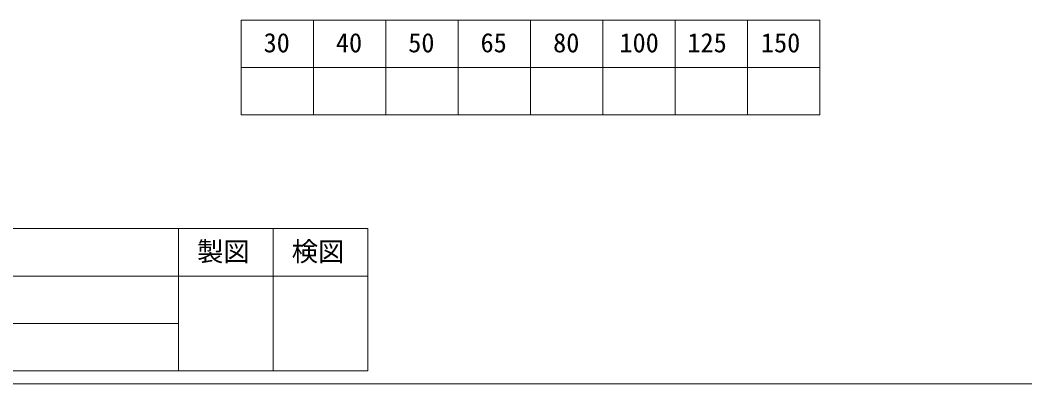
# Model space of a CAD drawing. Units: millimetres, scale not verified. Extents: x -6420 to 6420, y -3035 to 3035.
# Drawn here: x 286 to 2323, y -2665 to -1928 of the extents above; entities that cross this region are included whole.
import ezdxf
from ezdxf.enums import TextEntityAlignment as Align

# ---------------------------------------------------------------- set-up
doc = ezdxf.new("R2010")
doc.units = ezdxf.units.MM
doc.header["$LTSCALE"] = 20
doc.layers.add('0-2_waku', color=7, linetype='Continuous', lineweight=18)
doc.layers.add('0-D_文字１', color=7, linetype='Continuous', lineweight=18)
doc.styles.add('ＭＳ ゴシック', font='')
doc.styles.get('ＭＳ ゴシック').set_extended_font_data('MS Gothic')

msp = doc.modelspace()

# ---------------------------------------------------------------- linework, layer by layer
at = {"layer": '0-2_waku'}
for p, q in [((733.82, -1927.62), (733.82, -2119.62)), ((733.82, -1927.62), (733.82, -2119.62)), ((733.82, -1927.62), (733.82, -2119.62)), ((733.82, -1927.62), (733.82, -2119.62)), ((733.82, -1927.62), (1907.16, -1927.62)), ((880.49, -1927.62), (880.49, -2119.62)), ((1027.16, -1927.62), (1027.16, -2119.62)), ((1027.16, -1927.62), (1027.16, -2119.62)), ((1173.82, -1927.62), (1173.82, -2119.62)), ((1320.49, -1927.62), (1320.49, -2119.62)), ((1467.16, -1927.62), (1467.16, -2119.62)), ((1613.82, -1927.62), (1613.82, -2119.62)), ((1760.49, -1927.62), (1760.49, -2119.62)), ((1907.16, -1927.62), (1907.16, -2119.62)), ((733.82, -2023.62), (1907.16, -2023.62)), ((733.82, -2119.62), (1907.16, -2119.62)), ((-1712.84, -2350.28), (991.16, -2350.28)), ((607.16, -2350.28), (607.16, -2638.28)), ((607.16, -2350.28), (607.16, -2638.28)), ((799.16, -2350.28), (799.16, -2638.28)), ((991.16, -2350.28), (991.16, -2638.28)), ((-1712.84, -2446.28), (991.16, -2446.28)), ((-1712.84, -2542.28), (607.16, -2542.28)), ((-1712.84, -2638.28), (991.16, -2638.28)), ((-1739.51, -2664.95), (6420.49, -2664.95))]:
    msp.add_line(p, q, dxfattribs=at)

# ---------------------------------------------------------------- texts
at = {"layer": '0-D_文字１', "style": 'ＭＳ ゴシック'}
for s, p in [('30', (779.41, -2004.7)), ('40', (926.08, -2004.7)), ('50', (1072.75, -2004.7)), ('65', (1219.41, -2004.7)), ('80', (1366.63, -2004.7)), ('100', (1501.12, -2004.7)), ('125', (1638.97, -2004.7)), ('150', (1787.99, -2004.7)), ('製図', (644.57, -2427.95)), ('検図', (836.57, -2427.95))]:
    msp.add_text(s, height=39.1, dxfattribs=at).set_placement(p, align=Align.BOTTOM_LEFT)

doc.saveas('drawing.dxf')
